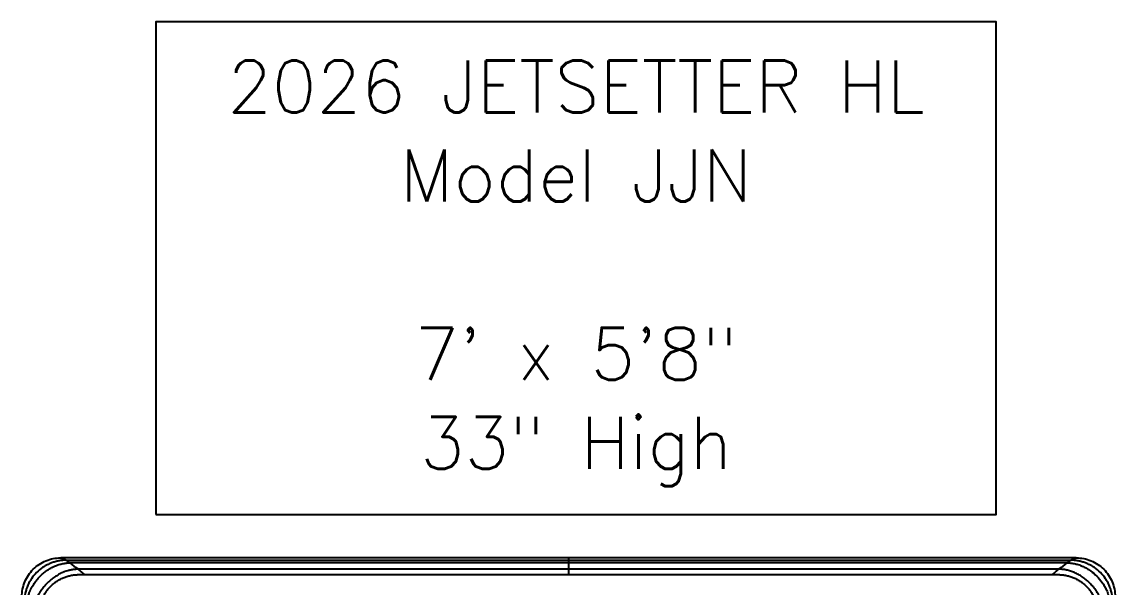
# Model space of a CAD drawing. Extents: x 525 to 609, y 649 to 778.
# Drawn here: x 525.1 to 609.2, y 734.9 to 778.4 of the extents above; entities that cross this region are included whole.
import ezdxf
from ezdxf.enums import TextEntityAlignment as Align

# ---------------------------------------------------------------- set-up
doc = ezdxf.new("R2010")
doc.units = 0
doc.header["$MEASUREMENT"] = 0
doc.layers.add('1', color=4, linetype='Continuous')
doc.layers.add('DIM', color=3, linetype='Continuous')
doc.styles.add('SIMPLEX', font='simplex')

# ---------------------------------------------------------------- blocks, each defined once
blk = doc.blocks.new('JETSETTER')
at = {"layer": '1', "color": 4, "linetype": 'Continuous', "lineweight": 25}
for p, q in [((42.059, 67.99), (3, 67.99)), ((81.118, 67.99), (42.059, 67.99))]:
    blk.add_line(p, q, dxfattribs=at)
at = {"layer": '1', "color": 3, "linetype": 'Continuous', "lineweight": 25}
for p, q in [((3.417, 67.806), (42.059, 67.806)), ((42.059, 67.602), (3.694, 67.603)), ((42.059, 67.806), (80.701, 67.806)), ((80.424, 67.603), (42.059, 67.602)), ((42.059, 67.112), (4.327, 67.112)), ((4.329, 66.694), (4.836, 66.694)), ((4.836, 66.694), (42.059, 66.694)), ((79.791, 67.112), (42.059, 67.112)), ((42.059, 66.694), (79.282, 66.694))]:
    blk.add_line(p, q, dxfattribs=at)
at = {"layer": '1', "color": 4, "linetype": 'Continuous', "lineweight": 25}
for points in [[(0, 64.99), (0, 65.186), (0.039, 65.579), (0.21, 66.145), (0.49, 66.667), (0.865, 67.125), (1.323, 67.5), (1.845, 67.779), (2.411, 67.951), (2.804, 67.99), (3, 67.99)], [(81.118, 67.99), (81.314, 67.99), (81.707, 67.951), (82.273, 67.779), (82.795, 67.5), (83.253, 67.125), (83.628, 66.667), (83.907, 66.145), (84.079, 65.579), (84.118, 65.186), (84.118, 64.99)]]:
    blk.add_open_spline(points, degree=3, dxfattribs=at)
at = {"layer": '1', "color": 3, "linetype": 'Continuous', "lineweight": 25}
for points, knots in [([(3.417, 67.806), (3.405, 67.806), (3.381, 67.806), (3.345, 67.805), (3.308, 67.804), (3.27, 67.803), (3.232, 67.801), (3.194, 67.798), (3.155, 67.795), (3.116, 67.792), (3.076, 67.788), (3.036, 67.783), (2.996, 67.778), (2.955, 67.772), (2.913, 67.766), (2.871, 67.759), (2.829, 67.752), (2.752, 67.737), (2.635, 67.711), (2.494, 67.672), (2.34, 67.622), (2.128, 67.541), (1.878, 67.42), (1.517, 67.2), (1.118, 66.872), (0.79, 66.473), (0.57, 66.112), (0.45, 65.863), (0.369, 65.652), (0.319, 65.498), (0.279, 65.356), (0.251, 65.23), (0.233, 65.134), (0.221, 65.065), (0.211, 64.996), (0.203, 64.926), (0.196, 64.855), (0.191, 64.785), (0.187, 64.714), (0.184, 64.644), (0.184, 64.596), (0.184, 64.573)], [0, 0, 0, 0, 0.007077, 0.014252, 0.021526, 0.028899, 0.03637, 0.043939, 0.051607, 0.059374, 0.06724, 0.075204, 0.083266, 0.091428, 0.099688, 0.108047, 0.116505, 0.125062, 0.154515, 0.187588, 0.211303, 0.250115, 0.321411, 0.375131, 0.5, 0.624869, 0.67837, 0.749885, 0.787405, 0.812412, 0.845158, 0.874939, 0.888733, 0.902552, 0.916396, 0.930266, 0.944161, 0.958082, 0.972029, 0.986001, 1, 1, 1, 1]), ([(0.387, 64.296), (0.387, 64.304), (0.387, 64.32), (0.387, 64.345), (0.388, 64.373), (0.39, 64.402), (0.392, 64.444), (0.397, 64.504), (0.407, 64.592), (0.419, 64.675), (0.438, 64.785), (0.464, 64.913), (0.506, 65.079), (0.549, 65.22), (0.586, 65.325), (0.615, 65.402), (0.643, 65.469), (0.672, 65.533), (0.704, 65.599), (0.741, 65.67), (0.782, 65.744), (0.865, 65.886), (1, 66.092), (1.168, 66.31), (1.307, 66.47), (1.398, 66.566), (1.468, 66.634), (1.54, 66.702), (1.673, 66.818), (1.885, 66.984), (2.114, 67.135), (2.293, 67.236), (2.39, 67.286), (2.48, 67.329), (2.594, 67.379), (2.758, 67.441), (2.923, 67.492), (3.088, 67.534), (3.235, 67.563), (3.364, 67.582), (3.455, 67.592), (3.521, 67.597), (3.582, 67.601), (3.639, 67.603), (3.676, 67.603), (3.694, 67.603)], [0, 0, 0, 0, 0.004581, 0.009532, 0.014853, 0.020545, 0.026611, 0.039363, 0.056272, 0.078324, 0.088145, 0.121351, 0.154999, 0.188202, 0.207626, 0.220096, 0.236283, 0.249847, 0.261321, 0.279329, 0.296818, 0.310556, 0.375793, 0.440568, 0.471204, 0.499842, 0.517811, 0.528165, 0.55802, 0.620918, 0.685762, 0.718082, 0.74073, 0.749916, 0.776189, 0.813481, 0.852591, 0.877294, 0.913192, 0.939925, 0.953655, 0.966523, 0.978534, 0.989691, 1, 1, 1, 1]), ([(3, 67.99), (3.009, 67.986), (3.028, 67.98), (3.056, 67.97), (3.084, 67.96), (3.112, 67.949), (3.14, 67.938), (3.168, 67.927), (3.196, 67.915), (3.224, 67.902), (3.251, 67.89), (3.279, 67.877), (3.307, 67.863), (3.334, 67.85), (3.362, 67.836), (3.39, 67.821), (3.408, 67.811), (3.417, 67.806)], [0, 0, 0, 0, 0.067342, 0.134588, 0.201737, 0.26879, 0.335746, 0.402606, 0.46937, 0.536037, 0.602607, 0.669081, 0.735458, 0.801738, 0.867922, 0.93401, 1, 1, 1, 1]), ([(3.417, 67.806), (3.418, 67.806), (3.419, 67.805), (3.421, 67.803), (3.425, 67.801), (3.431, 67.797), (3.439, 67.792), (3.454, 67.782), (3.475, 67.767), (3.508, 67.743), (3.547, 67.714), (3.577, 67.691), (3.597, 67.677), (3.606, 67.67), (3.62, 67.659), (3.64, 67.644), (3.665, 67.625), (3.684, 67.611), (3.694, 67.603)], [0, 0, 0, 0, 0.019158, 0.043472, 0.072946, 0.10758, 0.176563, 0.217938, 0.333447, 0.452807, 0.582603, 0.712492, 0.726032, 0.753327, 0.794369, 0.849158, 0.9177, 1, 1, 1, 1]), ([(42.059, 67.99), (42.059, 67.986), (42.059, 67.979), (42.059, 67.968), (42.059, 67.956), (42.059, 67.945), (42.059, 67.932), (42.059, 67.92), (42.059, 67.907), (42.059, 67.893), (42.059, 67.88), (42.059, 67.866), (42.059, 67.851), (42.059, 67.836), (42.059, 67.821), (42.059, 67.811), (42.059, 67.806)], [0, 0, 0, 0, 0.072384, 0.144622, 0.216714, 0.288659, 0.360457, 0.432108, 0.503611, 0.574967, 0.646176, 0.717237, 0.78815, 0.858915, 0.929532, 1, 1, 1, 1]), ([(42.059, 67.806), (42.059, 67.802), (42.059, 67.796), (42.059, 67.775), (42.059, 67.76), (42.059, 67.725), (42.059, 67.704), (42.059, 67.657), (42.059, 67.63), (42.059, 67.602)], [0, 0, 0, 0, 0.25, 0.25, 0.5, 0.5, 0.75, 0.75, 1, 1, 1, 1]), ([(80.424, 67.603), (80.455, 67.627), (80.516, 67.673), (80.571, 67.714), (80.62, 67.751), (80.643, 67.767), (80.67, 67.787), (80.686, 67.798), (80.697, 67.804), (80.701, 67.806)], [0, 0, 0, 0, 0.25, 0.5, 0.5, 0.75, 0.75, 0.875, 1, 1, 1, 1]), ([(80.424, 67.603), (80.435, 67.603), (80.457, 67.603), (80.49, 67.602), (80.524, 67.601), (80.559, 67.6), (80.595, 67.598), (80.631, 67.595), (80.668, 67.592), (80.706, 67.588), (80.781, 67.58), (80.899, 67.562), (81.05, 67.531), (81.209, 67.49), (81.362, 67.441), (81.518, 67.382), (81.714, 67.296), (81.95, 67.171), (82.309, 66.938), (82.719, 66.591), (83.066, 66.181), (83.299, 65.822), (83.418, 65.597), (83.505, 65.402), (83.565, 65.245), (83.618, 65.08), (83.66, 64.922), (83.69, 64.771), (83.709, 64.643), (83.719, 64.549), (83.725, 64.483), (83.728, 64.419), (83.731, 64.356), (83.731, 64.316), (83.731, 64.296)], [0, 0, 0, 0, 0.00636, 0.012866, 0.019518, 0.026316, 0.033261, 0.040354, 0.047595, 0.054985, 0.062524, 0.091724, 0.125041, 0.152502, 0.18756, 0.21882, 0.250081, 0.312586, 0.375094, 0.500002, 0.624909, 0.687416, 0.749922, 0.77357, 0.812443, 0.847939, 0.874961, 0.90821, 0.937477, 0.950806, 0.96372, 0.976221, 0.988313, 1, 1, 1, 1]), ([(80.701, 67.806), (80.71, 67.811), (80.728, 67.821), (80.756, 67.836), (80.783, 67.85), (80.811, 67.863), (80.839, 67.877), (80.866, 67.89), (80.894, 67.902), (80.922, 67.915), (80.95, 67.927), (80.978, 67.938), (81.005, 67.949), (81.033, 67.96), (81.061, 67.97), (81.09, 67.98), (81.108, 67.986), (81.118, 67.99)], [0, 0, 0, 0, 0.06599, 0.132077, 0.198261, 0.264542, 0.330919, 0.397392, 0.463963, 0.53063, 0.597393, 0.664253, 0.73121, 0.798263, 0.865412, 0.932658, 1, 1, 1, 1]), ([(83.934, 64.573), (83.934, 64.584), (83.934, 64.608), (83.933, 64.644), (83.932, 64.679), (83.931, 64.714), (83.929, 64.75), (83.927, 64.785), (83.924, 64.82), (83.921, 64.855), (83.918, 64.891), (83.914, 64.926), (83.91, 64.961), (83.906, 64.996), (83.901, 65.03), (83.896, 65.065), (83.89, 65.1), (83.884, 65.134), (83.878, 65.169), (83.864, 65.241), (83.838, 65.356), (83.799, 65.498), (83.749, 65.652), (83.668, 65.864), (83.548, 66.112), (83.327, 66.473), (83, 66.872), (82.6, 67.2), (82.239, 67.42), (81.989, 67.541), (81.777, 67.622), (81.624, 67.672), (81.483, 67.711), (81.355, 67.739), (81.256, 67.758), (81.182, 67.77), (81.109, 67.78), (81.037, 67.788), (80.967, 67.795), (80.898, 67.8), (80.831, 67.803), (80.765, 67.805), (80.722, 67.806), (80.701, 67.806)], [0, 0, 0, 0, 0.007003, 0.013999, 0.020988, 0.027971, 0.034948, 0.041918, 0.048882, 0.055839, 0.06279, 0.069735, 0.076673, 0.083605, 0.09053, 0.097449, 0.104362, 0.111268, 0.118169, 0.125063, 0.154842, 0.18759, 0.212632, 0.250117, 0.321628, 0.375132, 0.500001, 0.624871, 0.678606, 0.749887, 0.788726, 0.812413, 0.845485, 0.87494, 0.890084, 0.904916, 0.919435, 0.933642, 0.947538, 0.961121, 0.974392, 0.987352, 1, 1, 1, 1]), ([(4.327, 67.112), (4.324, 67.112), (4.317, 67.111), (4.306, 67.111), (4.295, 67.111), (4.285, 67.111), (4.274, 67.111), (4.263, 67.11), (4.252, 67.11), (4.241, 67.109), (4.23, 67.109), (4.218, 67.108), (4.207, 67.107), (4.195, 67.107), (4.184, 67.106), (4.172, 67.105), (4.16, 67.104), (4.149, 67.103), (4.137, 67.102), (4.125, 67.101), (4.113, 67.1), (4.1, 67.099), (4.088, 67.097), (4.076, 67.096), (4.063, 67.094), (4.051, 67.093), (4.038, 67.091), (4.002, 67.087), (3.941, 67.078), (3.855, 67.063), (3.768, 67.046), (3.679, 67.027), (3.592, 67.005), (3.476, 66.974), (3.363, 66.94), (3.255, 66.902), (3.177, 66.873), (3.104, 66.843), (3.034, 66.811), (2.966, 66.778), (2.897, 66.742), (2.826, 66.702), (2.73, 66.645), (2.607, 66.569), (2.462, 66.47), (2.321, 66.365), (2.186, 66.258), (2.062, 66.151), (1.966, 66.06), (1.895, 65.987), (1.842, 65.931), (1.79, 65.873), (1.718, 65.79), (1.631, 65.682), (1.494, 65.5), (1.367, 65.308), (1.254, 65.108), (1.177, 64.955), (1.109, 64.8), (1.05, 64.64), (0.998, 64.477), (0.958, 64.324), (0.93, 64.191), (0.911, 64.081), (0.898, 63.988), (0.889, 63.901), (0.883, 63.83), (0.88, 63.769), (0.879, 63.716), (0.878, 63.681), (0.878, 63.663)], [0, 0, 0, 0, 0.001957, 0.003931, 0.005922, 0.00793, 0.009956, 0.012001, 0.014063, 0.016143, 0.018242, 0.020358, 0.022491, 0.024642, 0.02681, 0.028995, 0.031197, 0.033417, 0.035654, 0.037908, 0.04018, 0.042469, 0.044776, 0.047101, 0.049443, 0.051803, 0.05418, 0.056576, 0.072435, 0.088797, 0.105461, 0.122341, 0.139373, 0.156204, 0.189383, 0.205469, 0.2209, 0.235841, 0.249807, 0.263716, 0.278434, 0.293589, 0.30925, 0.341375, 0.374611, 0.407682, 0.440077, 0.471244, 0.49981, 0.513917, 0.52832, 0.543028, 0.558045, 0.589525, 0.620948, 0.685763, 0.718703, 0.749908, 0.781592, 0.813531, 0.845539, 0.877427, 0.902722, 0.921398, 0.940076, 0.95526, 0.970464, 0.980079, 0.989929, 1, 1, 1, 1]), ([(1.296, 63.66), (1.296, 63.671), (1.296, 63.693), (1.297, 63.725), (1.298, 63.758), (1.299, 63.79), (1.301, 63.823), (1.303, 63.856), (1.306, 63.888), (1.308, 63.921), (1.316, 63.992), (1.33, 64.1), (1.353, 64.22), (1.375, 64.317), (1.393, 64.388), (1.413, 64.459), (1.437, 64.538), (1.467, 64.624), (1.501, 64.716), (1.557, 64.85), (1.631, 65.006), (1.728, 65.179), (1.845, 65.363), (1.999, 65.569), (2.2, 65.79), (2.42, 65.99), (2.619, 66.138), (2.786, 66.246), (2.915, 66.32), (3.047, 66.389), (3.182, 66.451), (3.32, 66.507), (3.46, 66.555), (3.601, 66.597), (3.746, 66.632), (3.89, 66.659), (4.007, 66.675), (4.095, 66.684), (4.153, 66.688), (4.212, 66.691), (4.271, 66.693), (4.31, 66.694), (4.329, 66.694)], [0, 0, 0, 0, 0.0068327, 0.0136776, 0.0205358, 0.0274082, 0.0342958, 0.0411998, 0.0481212, 0.0550604, 0.0620186, 0.0929824, 0.124162, 0.1397159, 0.1553107, 0.1710281, 0.1865131, 0.2075321, 0.2281957, 0.249068, 0.299219, 0.3368647, 0.3745588, 0.4373303, 0.5000231, 0.5627215, 0.6255048, 0.6568894, 0.688308, 0.7196985, 0.7510235, 0.7823248, 0.8135717, 0.8448186, 0.8759034, 0.9073301, 0.93802, 0.9505006, 0.9629336, 0.9753238, 0.9876773, 1, 1, 1, 1]), ([(4.327, 67.112), (4.333, 67.107), (4.346, 67.099), (4.365, 67.085), (4.385, 67.07), (4.406, 67.055), (4.428, 67.038), (4.453, 67.019), (4.482, 66.995), (4.526, 66.959), (4.581, 66.912), (4.637, 66.864), (4.681, 66.826), (4.714, 66.797), (4.746, 66.77), (4.777, 66.743), (4.807, 66.718), (4.826, 66.701), (4.836, 66.694)], [0, 0, 0, 0, 0.035712, 0.073073, 0.112084, 0.152746, 0.195059, 0.239025, 0.299948, 0.368109, 0.500015, 0.63192, 0.700077, 0.760998, 0.826323, 0.88793, 0.945821, 1, 1, 1, 1]), ([(42.059, 67.112), (42.059, 67.05), (42.059, 66.983), (42.059, 66.841), (42.059, 66.768), (42.059, 66.694)], [0, 0, 0, 0, 0.5, 0.5, 1, 1, 1, 1]), ([(79.791, 67.111), (79.788, 67.11), (79.783, 67.107), (79.776, 67.101), (79.768, 67.096), (79.761, 67.091), (79.754, 67.086), (79.747, 67.081), (79.739, 67.075), (79.732, 67.07), (79.725, 67.065), (79.713, 67.056), (79.696, 67.043), (79.671, 67.024), (79.64, 66.999), (79.592, 66.96), (79.543, 66.918), (79.494, 66.876), (79.458, 66.845), (79.424, 66.815), (79.387, 66.783), (79.351, 66.752), (79.315, 66.721), (79.292, 66.702), (79.282, 66.694)], [0, 0, 0, 0, 0.014292, 0.028535, 0.042732, 0.056885, 0.070992, 0.085055, 0.099073, 0.113045, 0.126971, 0.140851, 0.182086, 0.225678, 0.291097, 0.364705, 0.510741, 0.583072, 0.655455, 0.72307, 0.790473, 0.869582, 0.939423, 1, 1, 1, 1]), ([(79.282, 66.694), (79.365, 66.694), (79.489, 66.694), (79.658, 66.694), (79.744, 66.694), (79.788, 66.694)], [0, 0, 0, 0, 0.49084, 0.739508, 1, 1, 1, 1]), ([(79.788, 66.694), (79.799, 66.694), (79.821, 66.694), (79.854, 66.693), (79.886, 66.692), (79.919, 66.691), (79.952, 66.689), (79.985, 66.687), (80.018, 66.684), (80.051, 66.681), (80.097, 66.676), (80.157, 66.669), (80.231, 66.658), (80.304, 66.645), (80.4, 66.626), (80.52, 66.597), (80.709, 66.541), (80.941, 66.453), (81.208, 66.323), (81.461, 66.167), (81.698, 65.989), (81.881, 65.823), (82.017, 65.68), (82.147, 65.53), (82.296, 65.331), (82.425, 65.119), (82.516, 64.943), (82.578, 64.808), (82.634, 64.67), (82.683, 64.529), (82.725, 64.387), (82.76, 64.243), (82.787, 64.099), (82.803, 63.982), (82.812, 63.894), (82.816, 63.835), (82.819, 63.777), (82.821, 63.718), (82.822, 63.68), (82.822, 63.66)], [0, 0, 0, 0, 0.006909, 0.013825, 0.020751, 0.027686, 0.034633, 0.041594, 0.048569, 0.055558, 0.06256, 0.078083, 0.093784, 0.109471, 0.124998, 0.155962, 0.18744, 0.249926, 0.312475, 0.375048, 0.437587, 0.50003, 0.531084, 0.562561, 0.625288, 0.688113, 0.71953, 0.750924, 0.782279, 0.813582, 0.845003, 0.875996, 0.907243, 0.938122, 0.950644, 0.963085, 0.975454, 0.987758, 1, 1, 1, 1]), ([(83.24, 63.663), (83.24, 63.666), (83.239, 63.674), (83.239, 63.684), (83.239, 63.695), (83.239, 63.706), (83.239, 63.716), (83.239, 63.726), (83.238, 63.736), (83.238, 63.757), (83.237, 63.788), (83.234, 63.844), (83.229, 63.913), (83.219, 64.005), (83.205, 64.106), (83.186, 64.215), (83.159, 64.341), (83.128, 64.457), (83.096, 64.563), (83.061, 64.668), (83.012, 64.798), (82.922, 65.002), (82.792, 65.249), (82.609, 65.531), (82.436, 65.752), (82.287, 65.92), (82.17, 66.042), (82.048, 66.159), (81.88, 66.308), (81.657, 66.481), (81.373, 66.665), (81.125, 66.795), (80.921, 66.884), (80.764, 66.943), (80.606, 66.994), (80.456, 67.033), (80.327, 67.061), (80.219, 67.079), (80.125, 67.092), (80.038, 67.101), (79.965, 67.106), (79.902, 67.109), (79.847, 67.111), (79.809, 67.111), (79.791, 67.111)], [0, 0, 0, 0, 0.002065, 0.004098, 0.006102, 0.008075, 0.010019, 0.011933, 0.013817, 0.015672, 0.023471, 0.0313, 0.046928, 0.062454, 0.083171, 0.103864, 0.124546, 0.155568, 0.171076, 0.186621, 0.217438, 0.24888, 0.31139, 0.374157, 0.437093, 0.468498, 0.50007, 0.531625, 0.563122, 0.626251, 0.689733, 0.752031, 0.783464, 0.814442, 0.845696, 0.876479, 0.901209, 0.919692, 0.938249, 0.953914, 0.969105, 0.979168, 0.989466, 1, 1, 1, 1])]:
    blk.add_open_spline(points, degree=3, knots=knots, dxfattribs=at)
for points in [[(3.694, 67.603), (3.905, 67.442), (4.116, 67.278), (4.327, 67.112)], [(42.059, 67.602), (42.059, 67.441), (42.059, 67.277), (42.059, 67.112)], [(79.791, 67.112), (80.002, 67.278), (80.213, 67.442), (80.424, 67.603)]]:
    blk.add_open_spline(points, degree=3, dxfattribs=at)

msp = doc.modelspace()

# ---------------------------------------------------------------- linework, layer by layer
at = {"layer": 'DIM', "color": 4}
msp.add_lwpolyline([(535.433, 740.46), (600.1, 740.46), (600.1, 778.365), (535.433, 778.365)], close=True, dxfattribs=at)

# ---------------------------------------------------------------- block references
at = {"layer": '1'}
msp.add_blockref('JETSETTER', (525.127, 669.124), dxfattribs=at)

# ---------------------------------------------------------------- texts
at = {"layer": 'DIM', "style": 'SIMPLEX'}
for s, p in [('2026 JETSETTER HL', (567.767, 771.389)), ('Model JJN', (567.767, 764.532)), ('7\' x 5\'8"', (567.767, 750.818)), ('33" High', (567.767, 743.96))]:
    msp.add_text(s, height=4, dxfattribs=at).set_placement(p, align=Align.CENTER)

doc.saveas('drawing.dxf')
